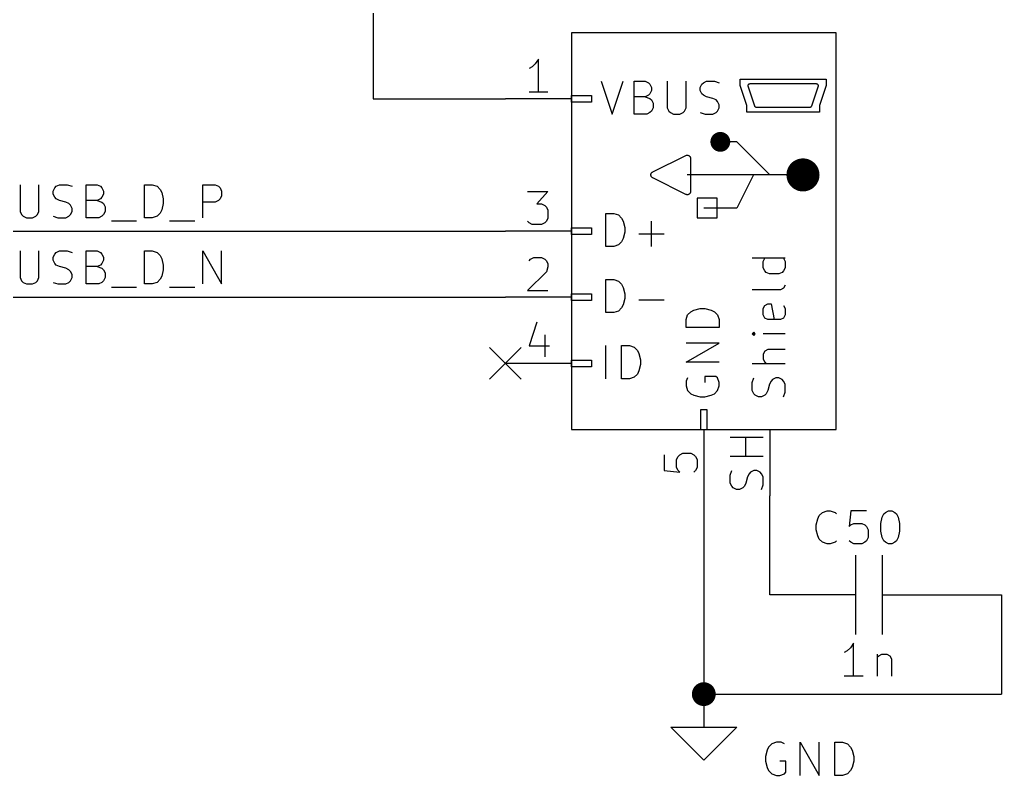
# Model space of a CAD drawing. Header units: millimetres. Extents: x 10 to 287, y -200 to -10.
# Drawn here: x 206.13 to 243.84, y -60.27 to -31.25 of the extents above; entities that cross this region are included whole.
import ezdxf

# ---------------------------------------------------------------- set-up
doc = ezdxf.new("R2010")
doc.units = ezdxf.units.MM
for name, color, linetype in [('BLUE', 174, 'CONTINUOUS'), ('GREENSIXTYFIVE', 129, 'CONTINUOUS'), ('LIGHTGREEN', 92, 'CONTINUOUS'), ('LIGHTRED', 12, 'CONTINUOUS'), ('RED', 14, 'CONTINUOUS'), ('REDSIX', 19, 'CONTINUOUS'), ('WHITE', 250, 'CONTINUOUS')]:
    doc.layers.add(name, color=color, linetype=linetype)

msp = doc.modelspace()

# ---------------------------------------------------------------- linework, layer by layer
at = {"layer": 'BLUE', "linetype": 'CONTINUOUS'}
for p, q in [((224.1804, -43.8404), (225.3996, -45.0596)), ((225.3996, -43.8404), (224.1804, -45.0596))]:
    msp.add_line(p, q, dxfattribs=at)
at = {"layer": 'GREENSIXTYFIVE', "linetype": 'CONTINUOUS'}
for p, q in [((228.4669, -33.6075), (228.8902, -34.8775)), ((228.4669, -33.6075), (228.8902, -34.8775)), ((228.8902, -34.8775), (229.3136, -33.6075)), ((228.8902, -34.8775), (229.3136, -33.6075)), ((229.7369, -34.8775), (229.7369, -33.6075)), ((229.7369, -33.6075), (230.1603, -33.6075)), ((229.7369, -34.8775), (229.7369, -33.6075)), ((229.7369, -33.6075), (230.1603, -33.6075)), ((230.1603, -33.6075), (230.2812, -33.668)), ((230.1603, -33.6075), (230.2812, -33.668)), ((230.2812, -33.668), (230.3417, -33.7285)), ((230.2812, -33.668), (230.3417, -33.7285)), ((230.3417, -33.7285), (230.4022, -33.8494)), ((230.3417, -33.7285), (230.4022, -33.8494)), ((230.4022, -33.8494), (230.4022, -33.9704)), ((230.4022, -33.8494), (230.4022, -33.9704)), ((231.0069, -33.6075), (231.0069, -34.6356)), ((231.0069, -33.6075), (231.0069, -34.6356)), ((231.7326, -34.6356), (231.7326, -33.6075)), ((231.7326, -34.6356), (231.7326, -33.6075)), ((232.277, -33.8494), (232.3374, -33.7285)), ((232.277, -33.8494), (232.3374, -33.7285)), ((232.277, -33.9704), (232.277, -33.8494)), ((232.277, -33.9704), (232.277, -33.8494)), ((232.3374, -33.7285), (232.3979, -33.668)), ((232.3374, -33.7285), (232.3979, -33.668)), ((232.3979, -33.668), (232.5189, -33.6075)), ((232.3979, -33.668), (232.5189, -33.6075)), ((232.5189, -33.6075), (232.8212, -33.6075)), ((232.5189, -33.6075), (232.8212, -33.6075)), ((232.8212, -33.6075), (233.0027, -33.668)), ((232.8212, -33.6075), (233.0027, -33.668)), ((230.1603, -34.2123), (229.7369, -34.2123)), ((230.1603, -34.2123), (229.7369, -34.2123)), ((230.2812, -34.1518), (230.1603, -34.2123)), ((230.2812, -34.1518), (230.1603, -34.2123)), ((230.1603, -34.2123), (230.3417, -34.2728)), ((230.1603, -34.2123), (230.3417, -34.2728)), ((230.3417, -34.0913), (230.2812, -34.1518)), ((230.3417, -34.0913), (230.2812, -34.1518)), ((230.4022, -33.9704), (230.3417, -34.0913)), ((230.4022, -33.9704), (230.3417, -34.0913)), ((230.3417, -34.2728), (230.4022, -34.3332)), ((230.3417, -34.2728), (230.4022, -34.3332)), ((232.3374, -34.0913), (232.277, -33.9704)), ((232.3374, -34.0913), (232.277, -33.9704)), ((232.3979, -34.1518), (232.3374, -34.0913)), ((232.3979, -34.1518), (232.3374, -34.0913)), ((232.5189, -34.2123), (232.3979, -34.1518)), ((232.5189, -34.2123), (232.3979, -34.1518)), ((232.7608, -34.2728), (232.5189, -34.2123)), ((232.7608, -34.2728), (232.5189, -34.2123)), ((232.8817, -34.3332), (232.7608, -34.2728)), ((232.8817, -34.3332), (232.7608, -34.2728)), ((230.4022, -34.3332), (230.4626, -34.4542)), ((230.4022, -34.3332), (230.4626, -34.4542)), ((230.4626, -34.6356), (230.4022, -34.7566)), ((230.4626, -34.6356), (230.4022, -34.7566)), ((230.4626, -34.4542), (230.4626, -34.6356)), ((230.4626, -34.4542), (230.4626, -34.6356)), ((231.0069, -34.6356), (231.0674, -34.7566)), ((231.0069, -34.6356), (231.0674, -34.7566)), ((231.6722, -34.7566), (231.7326, -34.6356)), ((231.6722, -34.7566), (231.7326, -34.6356)), ((232.9422, -34.3937), (232.8817, -34.3332)), ((232.9422, -34.3937), (232.8817, -34.3332)), ((233.0027, -34.5147), (232.9422, -34.3937)), ((233.0027, -34.5147), (232.9422, -34.3937)), ((232.9422, -34.7566), (233.0027, -34.6356)), ((232.9422, -34.7566), (233.0027, -34.6356)), ((233.0027, -34.6356), (233.0027, -34.5147)), ((233.0027, -34.6356), (233.0027, -34.5147)), ((230.2207, -34.8775), (229.7369, -34.8775)), ((230.2207, -34.8775), (229.7369, -34.8775)), ((230.3417, -34.8171), (230.2207, -34.8775)), ((230.3417, -34.8171), (230.2207, -34.8775)), ((230.4022, -34.7566), (230.3417, -34.8171)), ((230.4022, -34.7566), (230.3417, -34.8171)), ((231.0674, -34.7566), (231.1279, -34.8171)), ((231.0674, -34.7566), (231.1279, -34.8171)), ((231.1279, -34.8171), (231.2488, -34.8775)), ((231.1279, -34.8171), (231.2488, -34.8775)), ((231.2488, -34.8775), (231.4907, -34.8775)), ((231.2488, -34.8775), (231.4907, -34.8775)), ((231.4907, -34.8775), (231.6117, -34.8171)), ((231.4907, -34.8775), (231.6117, -34.8171)), ((231.6117, -34.8171), (231.6722, -34.7566)), ((231.6117, -34.8171), (231.6722, -34.7566)), ((232.277, -34.8171), (232.4584, -34.8775)), ((232.277, -34.8171), (232.4584, -34.8775)), ((232.4584, -34.8775), (232.7608, -34.8775)), ((232.4584, -34.8775), (232.7608, -34.8775)), ((232.7608, -34.8775), (232.8817, -34.8171)), ((232.7608, -34.8775), (232.8817, -34.8171)), ((232.8817, -34.8171), (232.9422, -34.7566)), ((232.8817, -34.8171), (232.9422, -34.7566)), ((228.6483, -39.9575), (228.6483, -38.6875)), ((228.6483, -38.6875), (228.9507, -38.6875)), ((228.6483, -39.9575), (228.6483, -38.6875)), ((228.6483, -38.6875), (228.9507, -38.6875)), ((228.9507, -38.6875), (229.1321, -38.748)), ((228.9507, -38.6875), (229.1321, -38.748)), ((229.1321, -38.748), (229.2531, -38.869)), ((229.1321, -38.748), (229.2531, -38.869)), ((229.2531, -38.869), (229.3136, -38.9899)), ((229.2531, -38.869), (229.3136, -38.9899)), ((229.3136, -38.9899), (229.374, -39.2318)), ((229.3136, -38.9899), (229.374, -39.2318)), ((230.4021, -39.9575), (230.4021, -38.9899)), ((230.4021, -39.9575), (230.4021, -38.9899)), ((229.374, -39.4132), (229.3136, -39.6551)), ((229.374, -39.4132), (229.3136, -39.6551)), ((229.374, -39.2318), (229.374, -39.4132)), ((229.374, -39.2318), (229.374, -39.4132)), ((229.9183, -39.4737), (230.886, -39.4737)), ((229.9183, -39.4737), (230.886, -39.4737)), ((228.9507, -39.9575), (228.6483, -39.9575)), ((228.9507, -39.9575), (228.6483, -39.9575)), ((229.1321, -39.8971), (228.9507, -39.9575)), ((229.1321, -39.8971), (228.9507, -39.9575)), ((229.2531, -39.7761), (229.1321, -39.8971)), ((229.2531, -39.7761), (229.1321, -39.8971)), ((229.3136, -39.6551), (229.2531, -39.7761)), ((229.3136, -39.6551), (229.2531, -39.7761)), ((235.5375, -40.4102), (234.2675, -40.4102)), ((235.5375, -40.4102), (234.2675, -40.4102)), ((234.6909, -40.5311), (234.7513, -40.4102)), ((234.6909, -40.5311), (234.7513, -40.4102)), ((234.6909, -40.773), (234.6909, -40.5311)), ((234.6909, -40.773), (234.6909, -40.5311)), ((235.4771, -40.4102), (235.5375, -40.5311)), ((235.4771, -40.4102), (235.5375, -40.5311)), ((235.5375, -40.5311), (235.5375, -40.773)), ((235.5375, -40.5311), (235.5375, -40.773)), ((234.7513, -40.894), (234.6909, -40.773)), ((234.7513, -40.894), (234.6909, -40.773)), ((234.8118, -40.9545), (234.7513, -40.894)), ((234.8118, -40.9545), (234.7513, -40.894)), ((234.9328, -41.0149), (234.8118, -40.9545)), ((234.9328, -41.0149), (234.8118, -40.9545)), ((235.2956, -41.0149), (234.9328, -41.0149)), ((235.2956, -41.0149), (234.9328, -41.0149)), ((235.4166, -40.9545), (235.2956, -41.0149)), ((235.4166, -40.9545), (235.2956, -41.0149)), ((235.4771, -40.894), (235.4166, -40.9545)), ((235.4771, -40.894), (235.4166, -40.9545)), ((235.5375, -40.773), (235.4771, -40.894)), ((235.5375, -40.773), (235.4771, -40.894)), ((228.6483, -42.4975), (228.6483, -41.2275)), ((228.6483, -41.2275), (228.9507, -41.2275)), ((228.6483, -42.4975), (228.6483, -41.2275)), ((228.6483, -41.2275), (228.9507, -41.2275)), ((228.9507, -41.2275), (229.1321, -41.288)), ((228.9507, -41.2275), (229.1321, -41.288)), ((229.1321, -41.288), (229.2531, -41.409)), ((229.1321, -41.288), (229.2531, -41.409)), ((229.2531, -41.409), (229.3136, -41.5299)), ((229.2531, -41.409), (229.3136, -41.5299)), ((235.5375, -41.4382), (235.4771, -41.5592)), ((235.5375, -41.4382), (235.4771, -41.5592)), ((229.3136, -41.5299), (229.374, -41.7718)), ((229.3136, -41.5299), (229.374, -41.7718)), ((229.374, -41.7718), (229.374, -41.9532)), ((229.374, -41.7718), (229.374, -41.9532)), ((235.3561, -41.6197), (234.2675, -41.6197)), ((235.3561, -41.6197), (234.2675, -41.6197)), ((235.4771, -41.5592), (235.3561, -41.6197)), ((235.4771, -41.5592), (235.3561, -41.6197)), ((229.3136, -42.1951), (229.2531, -42.3161)), ((229.3136, -42.1951), (229.2531, -42.3161)), ((229.374, -41.9532), (229.3136, -42.1951)), ((229.374, -41.9532), (229.3136, -42.1951)), ((229.9183, -42.0137), (230.886, -42.0137)), ((229.9183, -42.0137), (230.886, -42.0137)), ((234.6909, -42.3454), (234.7513, -42.2245)), ((234.6909, -42.3454), (234.7513, -42.2245)), ((234.7513, -42.2245), (234.8723, -42.164)), ((234.7513, -42.2245), (234.8723, -42.164)), ((234.8723, -42.164), (234.9932, -42.164)), ((234.8723, -42.164), (234.9932, -42.164)), ((234.9932, -42.164), (235.1142, -42.7687)), ((234.9932, -42.164), (235.1142, -42.7687)), ((235.4771, -42.2245), (235.5375, -42.3454)), ((235.4771, -42.2245), (235.5375, -42.3454)), ((228.9507, -42.4975), (228.6483, -42.4975)), ((228.9507, -42.4975), (228.6483, -42.4975)), ((229.1321, -42.4371), (228.9507, -42.4975)), ((229.1321, -42.4371), (228.9507, -42.4975)), ((229.2531, -42.3161), (229.1321, -42.4371)), ((229.2531, -42.3161), (229.1321, -42.4371)), ((231.7275, -42.7687), (231.788, -42.5873)), ((231.7275, -42.7687), (231.788, -42.5873)), ((231.788, -42.5873), (231.909, -42.4663)), ((231.788, -42.5873), (231.909, -42.4663)), ((231.909, -42.4663), (232.0299, -42.4058)), ((231.909, -42.4663), (232.0299, -42.4058)), ((232.0299, -42.4058), (232.2718, -42.3454)), ((232.0299, -42.4058), (232.2718, -42.3454)), ((232.2718, -42.3454), (232.4532, -42.3454)), ((232.2718, -42.3454), (232.4532, -42.3454)), ((232.4532, -42.3454), (232.6951, -42.4058)), ((232.4532, -42.3454), (232.6951, -42.4058)), ((232.6951, -42.4058), (232.8161, -42.4663)), ((232.6951, -42.4058), (232.8161, -42.4663)), ((232.8161, -42.4663), (232.9371, -42.5873)), ((232.8161, -42.4663), (232.9371, -42.5873)), ((232.9371, -42.5873), (232.9975, -42.7687)), ((232.9371, -42.5873), (232.9975, -42.7687)), ((234.6909, -42.5873), (234.6909, -42.3454)), ((234.6909, -42.5873), (234.6909, -42.3454)), ((234.7513, -42.7083), (234.6909, -42.5873)), ((234.7513, -42.7083), (234.6909, -42.5873)), ((235.5375, -42.5873), (235.4771, -42.7083)), ((235.5375, -42.5873), (235.4771, -42.7083)), ((235.5375, -42.3454), (235.5375, -42.5873)), ((235.5375, -42.3454), (235.5375, -42.5873)), ((231.7275, -43.0711), (231.7275, -42.7687)), ((231.7275, -43.0711), (231.7275, -42.7687)), ((232.9975, -42.7687), (232.9975, -43.0711)), ((232.9975, -42.7687), (232.9975, -43.0711)), ((234.8723, -42.7687), (234.7513, -42.7083)), ((234.8723, -42.7687), (234.7513, -42.7083)), ((235.3561, -42.7687), (234.8723, -42.7687)), ((235.3561, -42.7687), (234.8723, -42.7687)), ((235.4771, -42.7083), (235.3561, -42.7687)), ((235.4771, -42.7083), (235.3561, -42.7687)), ((232.9975, -43.0711), (231.7275, -43.0711)), ((232.9975, -43.0711), (231.7275, -43.0711)), ((234.328, -43.2526), (234.2675, -43.3131)), ((234.328, -43.2526), (234.2675, -43.3131)), ((234.2675, -43.3131), (234.328, -43.3735)), ((234.2675, -43.3131), (234.3885, -43.3131)), ((234.2675, -43.3131), (234.328, -43.3735)), ((234.2675, -43.3131), (234.3885, -43.3131)), ((234.3885, -43.3131), (234.328, -43.2526)), ((234.3885, -43.3131), (234.328, -43.2526)), ((234.328, -43.3735), (234.3885, -43.3131)), ((234.328, -43.3735), (234.3885, -43.3131)), ((235.5375, -43.3131), (234.6909, -43.3131)), ((235.5375, -43.3131), (234.6909, -43.3131)), ((231.7275, -44.4016), (232.9975, -43.6759)), ((232.9975, -43.6759), (231.7275, -43.6759)), ((231.7275, -44.4016), (232.9975, -43.6759)), ((232.9975, -43.6759), (231.7275, -43.6759)), ((228.6483, -45.0375), (228.6483, -43.7675)), ((228.6483, -45.0375), (228.6483, -43.7675)), ((229.2531, -45.0375), (229.2531, -43.7675)), ((229.2531, -43.7675), (229.5555, -43.7675)), ((229.2531, -45.0375), (229.2531, -43.7675)), ((229.2531, -43.7675), (229.5555, -43.7675)), ((229.5555, -43.7675), (229.7369, -43.828)), ((229.5555, -43.7675), (229.7369, -43.828)), ((229.7369, -43.828), (229.8579, -43.949)), ((229.7369, -43.828), (229.8579, -43.949)), ((229.8579, -43.949), (229.9184, -44.0699)), ((229.8579, -43.949), (229.9184, -44.0699)), ((229.9184, -44.0699), (229.9788, -44.3118)), ((229.9184, -44.0699), (229.9788, -44.3118)), ((234.7513, -43.9783), (234.6909, -44.0992)), ((234.7513, -43.9783), (234.6909, -44.0992)), ((234.6909, -44.0992), (234.6909, -44.2806)), ((234.6909, -44.0992), (234.6909, -44.2806)), ((234.8723, -43.9178), (234.7513, -43.9783)), ((234.8723, -43.9178), (234.7513, -43.9783)), ((235.5375, -43.9178), (234.8723, -43.9178)), ((235.5375, -43.9178), (234.8723, -43.9178)), ((229.9788, -44.4932), (229.9184, -44.7351)), ((229.9788, -44.4932), (229.9184, -44.7351)), ((229.9788, -44.3118), (229.9788, -44.4932)), ((229.9788, -44.3118), (229.9788, -44.4932)), ((232.9975, -44.4016), (231.7275, -44.4016)), ((232.9975, -44.4016), (231.7275, -44.4016)), ((235.5375, -44.4621), (234.2675, -44.4621)), ((235.5375, -44.4621), (234.2675, -44.4621)), ((234.6909, -44.2806), (234.7513, -44.4016)), ((234.6909, -44.2806), (234.7513, -44.4016)), ((234.7513, -44.4016), (234.8118, -44.4621)), ((234.7513, -44.4016), (234.8118, -44.4621)), ((229.8579, -44.8561), (229.7369, -44.9771)), ((229.8579, -44.8561), (229.7369, -44.9771)), ((229.9184, -44.7351), (229.8579, -44.8561)), ((229.9184, -44.7351), (229.8579, -44.8561)), ((229.5555, -45.0375), (229.2531, -45.0375)), ((229.5555, -45.0375), (229.2531, -45.0375)), ((229.7369, -44.9771), (229.5555, -45.0375)), ((229.7369, -44.9771), (229.5555, -45.0375)), ((231.788, -45.0063), (231.7275, -45.1273)), ((231.788, -45.0063), (231.7275, -45.1273)), ((231.7275, -45.1273), (231.7275, -45.3087)), ((231.7275, -45.1273), (231.7275, -45.3087)), ((232.8766, -44.9459), (232.4532, -44.9459)), ((232.4532, -44.9459), (232.4532, -45.1878)), ((232.8766, -44.9459), (232.4532, -44.9459)), ((232.4532, -44.9459), (232.4532, -45.1878)), ((232.9371, -45.0063), (232.8766, -44.9459)), ((232.9371, -45.0063), (232.8766, -44.9459)), ((232.9975, -45.1878), (232.9371, -45.0063)), ((232.9975, -45.1878), (232.9371, -45.0063)), ((232.9975, -45.3087), (232.9975, -45.1878)), ((232.9975, -45.3087), (232.9975, -45.1878)), ((234.2675, -45.1878), (234.328, -45.0063)), ((234.2675, -45.1878), (234.328, -45.0063)), ((234.2675, -45.4901), (234.2675, -45.1878)), ((234.2675, -45.4901), (234.2675, -45.1878)), ((234.9328, -45.2482), (234.8723, -45.4901)), ((234.9328, -45.2482), (234.8723, -45.4901)), ((234.9932, -45.1273), (234.9328, -45.2482)), ((234.9932, -45.1273), (234.9328, -45.2482)), ((235.0537, -45.0668), (234.9932, -45.1273)), ((235.0537, -45.0668), (234.9932, -45.1273)), ((235.1747, -45.0063), (235.0537, -45.0668)), ((235.1747, -45.0063), (235.0537, -45.0668)), ((235.2956, -45.0063), (235.1747, -45.0063)), ((235.2956, -45.0063), (235.1747, -45.0063)), ((235.4166, -45.0668), (235.2956, -45.0063)), ((235.4166, -45.0668), (235.2956, -45.0063)), ((235.4771, -45.1273), (235.4166, -45.0668)), ((235.4771, -45.1273), (235.4166, -45.0668)), ((235.5375, -45.2482), (235.4771, -45.1273)), ((235.5375, -45.2482), (235.4771, -45.1273)), ((235.5375, -45.5506), (235.5375, -45.2482)), ((235.5375, -45.5506), (235.5375, -45.2482)), ((231.7275, -45.3087), (231.788, -45.4901)), ((231.7275, -45.3087), (231.788, -45.4901)), ((231.788, -45.4901), (231.909, -45.6111)), ((231.788, -45.4901), (231.909, -45.6111)), ((231.909, -45.6111), (232.0299, -45.6716)), ((231.909, -45.6111), (232.0299, -45.6716)), ((232.6951, -45.6716), (232.8161, -45.6111)), ((232.6951, -45.6716), (232.8161, -45.6111)), ((232.8161, -45.6111), (232.9371, -45.4901)), ((232.8161, -45.6111), (232.9371, -45.4901)), ((232.9371, -45.4901), (232.9975, -45.3087)), ((232.9371, -45.4901), (232.9975, -45.3087)), ((234.328, -45.6111), (234.2675, -45.4901)), ((234.328, -45.6111), (234.2675, -45.4901)), ((234.3885, -45.6716), (234.328, -45.6111)), ((234.3885, -45.6716), (234.328, -45.6111)), ((234.8118, -45.6111), (234.7513, -45.6716)), ((234.8118, -45.6111), (234.7513, -45.6716)), ((234.8723, -45.4901), (234.8118, -45.6111)), ((234.8723, -45.4901), (234.8118, -45.6111)), ((235.4771, -45.732), (235.5375, -45.5506)), ((235.4771, -45.732), (235.5375, -45.5506)), ((232.0299, -45.6716), (232.2718, -45.732)), ((232.0299, -45.6716), (232.2718, -45.732)), ((232.2718, -45.732), (232.4532, -45.732)), ((232.2718, -45.732), (232.4532, -45.732)), ((232.4532, -45.732), (232.6951, -45.6716)), ((232.4532, -45.732), (232.6951, -45.6716)), ((234.5094, -45.732), (234.3885, -45.6716)), ((234.5094, -45.732), (234.3885, -45.6716)), ((234.6304, -45.732), (234.5094, -45.732)), ((234.6304, -45.732), (234.5094, -45.732)), ((234.7513, -45.6716), (234.6304, -45.732)), ((234.7513, -45.6716), (234.6304, -45.732)), ((236.9676, -50.1696), (237.149, -50.1091)), ((236.9676, -50.1696), (237.149, -50.1091)), ((237.149, -50.1091), (237.2699, -50.1091)), ((237.149, -50.1091), (237.2699, -50.1091)), ((237.2699, -50.1091), (237.4514, -50.1696)), ((237.2699, -50.1091), (237.4514, -50.1696)), ((238.0561, -50.1091), (237.9957, -50.7139)), ((238.0561, -50.1091), (237.9957, -50.7139)), ((238.6609, -50.1091), (238.0561, -50.1091)), ((238.6609, -50.1091), (238.0561, -50.1091)), ((239.3866, -50.1696), (239.5075, -50.1091)), ((239.3866, -50.1696), (239.5075, -50.1091)), ((239.5075, -50.1091), (239.6285, -50.1091)), ((239.5075, -50.1091), (239.6285, -50.1091)), ((239.6285, -50.1091), (239.7494, -50.1696)), ((239.6285, -50.1091), (239.7494, -50.1696)), ((236.7257, -50.6534), (236.7861, -50.4115)), ((236.7257, -50.6534), (236.7861, -50.4115)), ((236.7861, -50.4115), (236.8466, -50.2906)), ((236.7861, -50.4115), (236.8466, -50.2906)), ((236.8466, -50.2906), (236.9676, -50.1696)), ((236.8466, -50.2906), (236.9676, -50.1696)), ((237.4514, -50.1696), (237.5118, -50.2301)), ((237.4514, -50.1696), (237.5118, -50.2301)), ((239.2052, -50.5929), (239.2656, -50.351)), ((239.2052, -50.5929), (239.2656, -50.351)), ((239.2656, -50.351), (239.3261, -50.2301)), ((239.2656, -50.351), (239.3261, -50.2301)), ((239.3261, -50.2301), (239.3866, -50.1696)), ((239.3261, -50.2301), (239.3866, -50.1696)), ((239.7494, -50.1696), (239.8099, -50.2301)), ((239.7494, -50.1696), (239.8099, -50.2301)), ((239.8099, -50.2301), (239.8704, -50.351)), ((239.8099, -50.2301), (239.8704, -50.351)), ((239.8704, -50.351), (239.9309, -50.5929)), ((239.8704, -50.351), (239.9309, -50.5929)), ((236.7257, -50.8348), (236.7257, -50.6534)), ((236.7257, -50.8348), (236.7257, -50.6534)), ((236.7861, -51.0767), (236.7257, -50.8348)), ((236.7861, -51.0767), (236.7257, -50.8348)), ((237.9957, -50.7139), (238.0561, -50.6534)), ((237.9957, -50.7139), (238.0561, -50.6534)), ((238.0561, -50.6534), (238.1771, -50.5929)), ((238.0561, -50.6534), (238.1771, -50.5929)), ((238.1771, -50.5929), (238.4795, -50.5929)), ((238.1771, -50.5929), (238.4795, -50.5929)), ((238.4795, -50.5929), (238.6004, -50.6534)), ((238.4795, -50.5929), (238.6004, -50.6534)), ((238.6004, -50.6534), (238.6609, -50.7139)), ((238.6004, -50.6534), (238.6609, -50.7139)), ((238.6609, -50.7139), (238.7214, -50.8348)), ((238.6609, -50.7139), (238.7214, -50.8348)), ((238.7214, -50.8348), (238.7214, -51.1372)), ((238.7214, -50.8348), (238.7214, -51.1372)), ((239.2052, -50.8953), (239.2052, -50.5929)), ((239.2052, -50.8953), (239.2052, -50.5929)), ((239.2656, -51.1372), (239.2052, -50.8953)), ((239.2656, -51.1372), (239.2052, -50.8953)), ((239.9309, -50.8953), (239.8704, -51.1372)), ((239.9309, -50.8953), (239.8704, -51.1372)), ((239.9309, -50.5929), (239.9309, -50.8953)), ((239.9309, -50.5929), (239.9309, -50.8953)), ((236.8466, -51.1977), (236.7861, -51.0767)), ((236.8466, -51.1977), (236.7861, -51.0767)), ((236.9676, -51.3187), (236.8466, -51.1977)), ((236.9676, -51.3187), (236.8466, -51.1977)), ((237.5118, -51.2582), (237.4514, -51.3187)), ((237.5118, -51.2582), (237.4514, -51.3187)), ((238.0561, -51.3187), (237.9957, -51.2582)), ((238.0561, -51.3187), (237.9957, -51.2582)), ((238.6609, -51.2582), (238.6004, -51.3187)), ((238.6609, -51.2582), (238.6004, -51.3187)), ((238.7214, -51.1372), (238.6609, -51.2582)), ((238.7214, -51.1372), (238.6609, -51.2582)), ((239.3261, -51.2582), (239.2656, -51.1372)), ((239.3261, -51.2582), (239.2656, -51.1372)), ((239.3866, -51.3187), (239.3261, -51.2582)), ((239.3866, -51.3187), (239.3261, -51.2582)), ((239.8099, -51.2582), (239.7494, -51.3187)), ((239.8099, -51.2582), (239.7494, -51.3187)), ((239.8704, -51.1372), (239.8099, -51.2582)), ((239.8704, -51.1372), (239.8099, -51.2582)), ((237.149, -51.3791), (236.9676, -51.3187)), ((237.149, -51.3791), (236.9676, -51.3187)), ((237.2699, -51.3791), (237.149, -51.3791)), ((237.2699, -51.3791), (237.149, -51.3791)), ((237.4514, -51.3187), (237.2699, -51.3791)), ((237.4514, -51.3187), (237.2699, -51.3791)), ((238.1771, -51.3791), (238.0561, -51.3187)), ((238.1771, -51.3791), (238.0561, -51.3187)), ((238.4795, -51.3791), (238.1771, -51.3791)), ((238.4795, -51.3791), (238.1771, -51.3791)), ((238.6004, -51.3187), (238.4795, -51.3791)), ((238.6004, -51.3187), (238.4795, -51.3791)), ((239.5075, -51.3791), (239.3866, -51.3187)), ((239.5075, -51.3791), (239.3866, -51.3187)), ((239.6285, -51.3791), (239.5075, -51.3791)), ((239.6285, -51.3791), (239.5075, -51.3791)), ((239.7494, -51.3187), (239.6285, -51.3791)), ((239.7494, -51.3187), (239.6285, -51.3791)), ((238.0441, -55.3706), (237.9231, -55.4915)), ((238.0441, -55.3706), (237.9231, -55.4915)), ((238.165, -55.1891), (238.0441, -55.3706)), ((238.165, -55.1891), (238.0441, -55.3706)), ((238.165, -56.4591), (238.165, -55.1891)), ((238.165, -56.4591), (238.165, -55.1891)), ((237.9231, -55.4915), (237.8022, -55.552)), ((237.9231, -55.4915), (237.8022, -55.552)), ((239.0721, -55.6125), (239.0721, -56.4591)), ((239.0721, -55.6125), (239.0721, -56.4591)), ((239.0721, -55.7334), (239.1326, -55.6729)), ((239.0721, -55.7334), (239.1326, -55.6729)), ((239.1326, -55.6729), (239.2536, -55.6125)), ((239.1326, -55.6729), (239.2536, -55.6125)), ((239.2536, -55.6125), (239.435, -55.6125)), ((239.2536, -55.6125), (239.435, -55.6125)), ((239.435, -55.6125), (239.5559, -55.6729)), ((239.435, -55.6125), (239.5559, -55.6729)), ((239.5559, -55.6729), (239.6164, -55.7939)), ((239.5559, -55.6729), (239.6164, -55.7939)), ((239.6164, -55.7939), (239.6164, -56.4591)), ((239.6164, -55.7939), (239.6164, -56.4591)), ((238.5279, -56.4591), (237.8022, -56.4591)), ((238.5279, -56.4591), (237.8022, -56.4591)), ((234.9016, -59.1807), (234.8411, -59.3016)), ((234.9016, -59.1807), (234.8411, -59.3016)), ((235.0226, -59.0597), (234.9016, -59.1807)), ((235.0226, -59.0597), (234.9016, -59.1807)), ((235.204, -58.9992), (235.0226, -59.0597)), ((235.204, -58.9992), (235.0226, -59.0597)), ((235.3854, -58.9992), (235.204, -58.9992)), ((235.3854, -58.9992), (235.204, -58.9992)), ((235.5064, -59.0597), (235.3854, -58.9992)), ((235.5064, -59.0597), (235.3854, -58.9992)), ((236.1111, -60.2692), (236.1111, -58.9992)), ((236.1111, -58.9992), (236.8368, -60.2692)), ((236.1111, -60.2692), (236.1111, -58.9992)), ((236.1111, -58.9992), (236.8368, -60.2692)), ((236.8368, -60.2692), (236.8368, -58.9992)), ((236.8368, -60.2692), (236.8368, -58.9992)), ((237.4416, -60.2692), (237.4416, -58.9992)), ((237.4416, -58.9992), (237.744, -58.9992)), ((237.4416, -60.2692), (237.4416, -58.9992)), ((237.4416, -58.9992), (237.744, -58.9992)), ((237.744, -58.9992), (237.9254, -59.0597)), ((237.744, -58.9992), (237.9254, -59.0597)), ((237.9254, -59.0597), (238.0464, -59.1807)), ((237.9254, -59.0597), (238.0464, -59.1807)), ((238.0464, -59.1807), (238.1069, -59.3016)), ((238.0464, -59.1807), (238.1069, -59.3016)), ((234.8411, -59.3016), (234.7807, -59.5435)), ((234.8411, -59.3016), (234.7807, -59.5435)), ((234.7807, -59.5435), (234.7807, -59.7249)), ((234.7807, -59.5435), (234.7807, -59.7249)), ((238.1069, -59.3016), (238.1673, -59.5435)), ((238.1069, -59.3016), (238.1673, -59.5435)), ((238.1673, -59.5435), (238.1673, -59.7249)), ((238.1673, -59.5435), (238.1673, -59.7249)), ((234.7807, -59.7249), (234.8411, -59.9668)), ((234.7807, -59.7249), (234.8411, -59.9668)), ((235.5668, -59.7249), (235.3249, -59.7249)), ((235.5668, -59.7249), (235.3249, -59.7249)), ((235.5668, -60.1483), (235.5668, -59.7249)), ((235.5668, -60.1483), (235.5668, -59.7249)), ((238.1673, -59.7249), (238.1069, -59.9668)), ((238.1673, -59.7249), (238.1069, -59.9668)), ((234.8411, -59.9668), (234.9016, -60.0878)), ((234.8411, -59.9668), (234.9016, -60.0878)), ((234.9016, -60.0878), (235.0226, -60.2088)), ((234.9016, -60.0878), (235.0226, -60.2088)), ((235.0226, -60.2088), (235.204, -60.2692)), ((235.0226, -60.2088), (235.204, -60.2692)), ((235.204, -60.2692), (235.3249, -60.2692)), ((235.204, -60.2692), (235.3249, -60.2692)), ((235.3249, -60.2692), (235.5064, -60.2088)), ((235.3249, -60.2692), (235.5064, -60.2088)), ((235.5064, -60.2088), (235.5668, -60.1483)), ((235.5064, -60.2088), (235.5668, -60.1483)), ((237.744, -60.2692), (237.4416, -60.2692)), ((237.744, -60.2692), (237.4416, -60.2692)), ((237.9254, -60.2088), (237.744, -60.2692)), ((237.9254, -60.2088), (237.744, -60.2692)), ((238.0464, -60.0878), (237.9254, -60.2088)), ((238.0464, -60.0878), (237.9254, -60.2088)), ((238.1069, -59.9668), (238.0464, -60.0878)), ((238.1069, -59.9668), (238.0464, -60.0878))]:
    msp.add_line(p, q, dxfattribs=at)
at = {"layer": 'LIGHTGREEN', "linetype": 'CONTINUOUS'}
for p, q in [((219.71, -19.05), (219.71, -34.29)), ((219.71, -34.29), (224.79, -34.29)), ((199.39, -39.37), (224.79, -39.37)), ((199.39, -41.91), (224.79, -41.91)), ((232.41, -49.53), (232.41, -57.15)), ((234.95, -53.34), (234.95, -49.53)), ((236.22, -53.34), (234.95, -53.34)), ((241.3, -53.34), (243.84, -53.34)), ((243.84, -53.34), (243.84, -57.15)), ((232.41, -57.15), (243.84, -57.15))]:
    msp.add_line(p, q, dxfattribs=at)
at = {"layer": 'LIGHTGREEN', "const_width": 0.4572}
msp.add_lwpolyline([(232.1814, -57.15, 1), (232.6386, -57.15, 1)], format="xyb", close=True, dxfattribs=at)
at = {"layer": 'LIGHTRED', "linetype": 'CONTINUOUS'}
for p, q in [((226.06, -32.7629), (225.9391, -32.9444)), ((226.06, -32.7629), (225.9391, -32.9444)), ((226.06, -34.0329), (226.06, -32.7629)), ((226.06, -34.0329), (226.06, -32.7629)), ((225.8181, -33.0653), (225.6972, -33.1258)), ((225.8181, -33.0653), (225.6972, -33.1258)), ((225.9391, -32.9444), (225.8181, -33.0653)), ((225.9391, -32.9444), (225.8181, -33.0653)), ((226.4229, -34.0329), (225.6972, -34.0329)), ((226.4229, -34.0329), (225.6972, -34.0329)), ((225.6367, -37.8429), (226.4229, -37.8429)), ((225.6367, -37.8429), (226.4229, -37.8429)), ((226.4229, -37.8429), (225.9995, -38.3267)), ((226.4229, -37.8429), (225.9995, -38.3267)), ((225.9995, -38.3267), (226.181, -38.3267)), ((225.9995, -38.3267), (226.181, -38.3267)), ((226.181, -38.3267), (226.3019, -38.3872)), ((226.181, -38.3267), (226.3019, -38.3872)), ((226.3019, -38.3872), (226.3624, -38.4477)), ((226.3019, -38.3872), (226.3624, -38.4477)), ((226.3624, -38.4477), (226.4229, -38.5686)), ((226.3624, -38.4477), (226.4229, -38.5686)), ((226.4229, -38.5686), (226.4229, -38.871)), ((226.4229, -38.5686), (226.4229, -38.871)), ((225.6972, -39.0525), (225.6367, -38.992)), ((225.6972, -39.0525), (225.6367, -38.992)), ((225.8181, -39.1129), (225.6972, -39.0525)), ((225.8181, -39.1129), (225.6972, -39.0525)), ((226.181, -39.1129), (225.8181, -39.1129)), ((226.181, -39.1129), (225.8181, -39.1129)), ((226.3019, -39.0525), (226.181, -39.1129)), ((226.3019, -39.0525), (226.181, -39.1129)), ((226.3624, -38.992), (226.3019, -39.0525)), ((226.3624, -38.992), (226.3019, -39.0525)), ((226.4229, -38.871), (226.3624, -38.992)), ((226.4229, -38.871), (226.3624, -38.992)), ((225.6972, -40.5039), (225.7576, -40.4434)), ((225.6972, -40.5039), (225.7576, -40.4434)), ((225.7576, -40.4434), (225.8786, -40.3829)), ((225.7576, -40.4434), (225.8786, -40.3829)), ((225.8786, -40.3829), (226.181, -40.3829)), ((225.8786, -40.3829), (226.181, -40.3829)), ((226.181, -40.3829), (226.3019, -40.4434)), ((226.181, -40.3829), (226.3019, -40.4434)), ((226.3019, -40.4434), (226.3624, -40.5039)), ((226.3019, -40.4434), (226.3624, -40.5039)), ((226.3624, -40.5039), (226.4229, -40.6248)), ((226.3624, -40.5039), (226.4229, -40.6248)), ((226.4229, -40.6248), (226.4229, -40.7458)), ((226.4229, -40.6248), (226.4229, -40.7458)), ((226.3624, -40.9272), (225.6367, -41.6529)), ((226.3624, -40.9272), (225.6367, -41.6529)), ((226.4229, -40.7458), (226.3624, -40.9272)), ((226.4229, -40.7458), (226.3624, -40.9272)), ((225.6367, -41.6529), (226.4229, -41.6529)), ((225.6367, -41.6529), (226.4229, -41.6529)), ((225.9995, -42.8625), (225.6972, -43.7696)), ((225.9995, -42.8625), (225.6972, -43.7696)), ((226.3019, -43.3463), (226.3019, -44.1929)), ((226.3019, -43.3463), (226.3019, -44.1929)), ((225.6972, -43.7696), (226.4833, -43.7696)), ((225.6972, -43.7696), (226.4833, -43.7696)), ((234.6929, -47.2924), (233.4229, -47.2924)), ((234.6929, -47.2924), (233.4229, -47.2924)), ((234.0277, -48.0181), (234.0277, -47.2924)), ((234.0277, -48.0181), (234.0277, -47.2924)), ((230.8829, -47.9575), (230.8829, -48.5623)), ((230.8829, -47.9575), (230.8829, -48.5623)), ((231.3667, -48.1389), (231.4272, -48.018)), ((231.3667, -48.1389), (231.4272, -48.018)), ((231.3667, -48.4413), (231.3667, -48.1389)), ((231.3667, -48.4413), (231.3667, -48.1389)), ((231.4272, -48.018), (231.4877, -47.9575)), ((231.4272, -48.018), (231.4877, -47.9575)), ((231.4877, -47.9575), (231.6086, -47.897)), ((231.4877, -47.9575), (231.6086, -47.897)), ((231.6086, -47.897), (231.911, -47.897)), ((231.6086, -47.897), (231.911, -47.897)), ((231.911, -47.897), (232.032, -47.9575)), ((231.911, -47.897), (232.032, -47.9575)), ((232.032, -47.9575), (232.0925, -48.018)), ((232.032, -47.9575), (232.0925, -48.018)), ((232.0925, -48.018), (232.1529, -48.1389)), ((232.0925, -48.018), (232.1529, -48.1389)), ((232.1529, -48.1389), (232.1529, -48.4413)), ((232.1529, -48.1389), (232.1529, -48.4413)), ((234.6929, -48.0181), (233.4229, -48.0181)), ((234.6929, -48.0181), (233.4229, -48.0181)), ((230.8829, -48.5623), (231.4877, -48.6227)), ((230.8829, -48.5623), (231.4877, -48.6227)), ((231.4272, -48.5623), (231.3667, -48.4413)), ((231.4272, -48.5623), (231.3667, -48.4413)), ((231.4877, -48.6227), (231.4272, -48.5623)), ((231.4877, -48.6227), (231.4272, -48.5623)), ((232.0925, -48.5623), (232.032, -48.6227)), ((232.0925, -48.5623), (232.032, -48.6227)), ((232.1529, -48.4413), (232.0925, -48.5623)), ((232.1529, -48.4413), (232.0925, -48.5623)), ((233.4229, -48.7438), (233.4834, -48.5623)), ((233.4229, -48.7438), (233.4834, -48.5623)), ((234.2091, -48.6228), (234.1486, -48.6833)), ((234.2091, -48.6228), (234.1486, -48.6833)), ((234.3301, -48.5623), (234.2091, -48.6228)), ((234.3301, -48.5623), (234.2091, -48.6228)), ((234.451, -48.5623), (234.3301, -48.5623)), ((234.451, -48.5623), (234.3301, -48.5623)), ((234.572, -48.6228), (234.451, -48.5623)), ((234.572, -48.6228), (234.451, -48.5623)), ((234.6325, -48.6833), (234.572, -48.6228)), ((234.6325, -48.6833), (234.572, -48.6228)), ((233.4229, -49.0461), (233.4229, -48.7438)), ((233.4229, -49.0461), (233.4229, -48.7438)), ((234.0882, -48.8042), (234.0277, -49.0461)), ((234.0882, -48.8042), (234.0277, -49.0461)), ((234.1486, -48.6833), (234.0882, -48.8042)), ((234.1486, -48.6833), (234.0882, -48.8042)), ((234.6929, -48.8042), (234.6325, -48.6833)), ((234.6929, -48.8042), (234.6325, -48.6833)), ((234.6929, -49.1066), (234.6929, -48.8042)), ((234.6929, -49.1066), (234.6929, -48.8042)), ((233.4834, -49.1671), (233.4229, -49.0461)), ((233.4834, -49.1671), (233.4229, -49.0461)), ((233.5439, -49.2276), (233.4834, -49.1671)), ((233.5439, -49.2276), (233.4834, -49.1671)), ((233.6648, -49.288), (233.5439, -49.2276)), ((233.6648, -49.288), (233.5439, -49.2276)), ((233.7858, -49.288), (233.6648, -49.288)), ((233.7858, -49.288), (233.6648, -49.288)), ((233.9067, -49.2276), (233.7858, -49.288)), ((233.9067, -49.2276), (233.7858, -49.288)), ((233.9672, -49.1671), (233.9067, -49.2276)), ((233.9672, -49.1671), (233.9067, -49.2276)), ((234.0277, -49.0461), (233.9672, -49.1671)), ((234.0277, -49.0461), (233.9672, -49.1671)), ((234.6325, -49.288), (234.6929, -49.1066)), ((234.6325, -49.288), (234.6929, -49.1066))]:
    msp.add_line(p, q, dxfattribs=at)
at = {"layer": 'RED', "linetype": 'CONTINUOUS'}
for p, q in [((237.49, -31.75), (227.33, -31.75)), ((227.33, -31.75), (227.33, -46.99)), ((237.49, -46.99), (237.49, -31.75)), ((233.807, -33.782), (233.807, -33.528)), ((233.807, -33.528), (237.109, -33.528)), ((237.109, -33.528), (237.109, -33.782)), ((234.061, -34.544), (233.807, -33.782)), ((234.1124, -33.7915), (234.1133, -33.7788)), ((234.1133, -33.7954), (234.1124, -33.7915)), ((234.1133, -33.7671), (234.1143, -33.7646)), ((234.1133, -33.7788), (234.1133, -33.7671)), ((234.1133, -33.7969), (234.1133, -33.7954)), ((234.114, -33.7986), (234.1133, -33.7969)), ((234.1157, -33.8061), (234.114, -33.7986)), ((234.1143, -33.7646), (234.1145, -33.7619)), ((234.1145, -33.7619), (234.1199, -33.7508)), ((234.3697, -34.5681), (234.1157, -33.8061)), ((234.1199, -33.7508), (234.1246, -33.7397)), ((234.1246, -33.7397), (234.1265, -33.7377)), ((234.1265, -33.7377), (234.1278, -33.7352)), ((234.1278, -33.7352), (234.1375, -33.7267)), ((234.1375, -33.7267), (234.1457, -33.7186)), ((234.1457, -33.7186), (234.1481, -33.7176)), ((234.1481, -33.7176), (234.1502, -33.7158)), ((234.1502, -33.7158), (234.1619, -33.7118)), ((234.1619, -33.7118), (234.1731, -33.7073)), ((234.1731, -33.7073), (234.1769, -33.7069)), ((234.1769, -33.7069), (234.1785, -33.7064)), ((234.1785, -33.7064), (234.1805, -33.7065)), ((234.1805, -33.7065), (234.188, -33.7058)), ((234.188, -33.7058), (236.728, -33.7058)), ((236.8003, -33.8061), (236.5463, -34.5681)), ((236.728, -33.7058), (236.7354, -33.7065)), ((236.7354, -33.7065), (236.7375, -33.7064)), ((236.7375, -33.7064), (236.739, -33.7069)), ((236.739, -33.7069), (236.7429, -33.7073)), ((236.7429, -33.7073), (236.7547, -33.7122)), ((236.7547, -33.7122), (236.7658, -33.7159)), ((236.7658, -33.7159), (236.7676, -33.7175)), ((236.7676, -33.7175), (236.7703, -33.7186)), ((236.7703, -33.7186), (236.7788, -33.7271)), ((236.7788, -33.7271), (236.7882, -33.7352)), ((236.7882, -33.7352), (236.7894, -33.7377)), ((236.7894, -33.7377), (236.7914, -33.7397)), ((236.7914, -33.7397), (236.796, -33.7508)), ((236.796, -33.7508), (236.8015, -33.7619)), ((236.8019, -33.7986), (236.8003, -33.8061)), ((236.8015, -33.7619), (236.8016, -33.7646)), ((236.8016, -33.7646), (236.8027, -33.7671)), ((236.8027, -33.7969), (236.8019, -33.7986)), ((236.8027, -33.7671), (236.8027, -33.7788)), ((236.8027, -33.7788), (236.8036, -33.7915)), ((236.8036, -33.7915), (236.8027, -33.7954)), ((236.8027, -33.7954), (236.8027, -33.7969)), ((237.109, -33.782), (236.855, -34.544)), ((227.33, -34.29), (224.79, -34.29)), ((227.33, -34.29), (224.79, -34.29)), ((227.33, -34.417), (227.33, -34.163)), ((227.33, -34.163), (228.092, -34.163)), ((228.092, -34.163), (228.092, -34.417)), ((228.092, -34.417), (227.33, -34.417)), ((234.061, -34.798), (234.061, -34.544)), ((234.3758, -34.5817), (234.3697, -34.5681)), ((234.3775, -34.5837), (234.3758, -34.5817)), ((234.3786, -34.5863), (234.3775, -34.5837)), ((234.387, -34.5947), (234.3786, -34.5863)), ((234.3952, -34.6042), (234.387, -34.5947)), ((234.3977, -34.6054), (234.3952, -34.6042)), ((234.3997, -34.6074), (234.3977, -34.6054)), ((234.4108, -34.612), (234.3997, -34.6074)), ((234.4219, -34.6175), (234.4108, -34.612)), ((234.4246, -34.6176), (234.4219, -34.6175)), ((234.4271, -34.6187), (234.4246, -34.6176)), ((234.442, -34.6202), (234.4271, -34.6187)), ((236.474, -34.6202), (234.442, -34.6202)), ((236.4889, -34.6187), (236.474, -34.6202)), ((236.4913, -34.6176), (236.4889, -34.6187)), ((236.4941, -34.6175), (236.4913, -34.6176)), ((236.5051, -34.612), (236.4941, -34.6175)), ((236.5163, -34.6074), (236.5051, -34.612)), ((236.5182, -34.6054), (236.5163, -34.6074)), ((236.5208, -34.6042), (236.5182, -34.6054)), ((236.5292, -34.5944), (236.5208, -34.6042)), ((236.5374, -34.5863), (236.5292, -34.5944)), ((236.5383, -34.5838), (236.5374, -34.5863)), ((236.5402, -34.5818), (236.5383, -34.5838)), ((236.5463, -34.5681), (236.5402, -34.5818)), ((236.855, -34.544), (236.855, -34.798)), ((236.855, -34.798), (234.061, -34.798)), ((233.68, -35.941), (233.045, -35.941)), ((234.95, -37.211), (233.68, -35.941)), ((230.4482, -37.0974), (231.7182, -36.4624)), ((231.7182, -36.4624), (231.7415, -36.4535)), ((231.7415, -36.4535), (231.7458, -36.4531)), ((231.7458, -36.4531), (231.7502, -36.4514)), ((231.7502, -36.4514), (231.7711, -36.4514)), ((231.7711, -36.4514), (231.7909, -36.45)), ((231.7909, -36.45), (231.7951, -36.4514)), ((231.7951, -36.4514), (231.7998, -36.4514)), ((231.7998, -36.4514), (231.8185, -36.4591)), ((231.8185, -36.4591), (231.8379, -36.4656)), ((231.8379, -36.4656), (231.8414, -36.4686)), ((231.8414, -36.4686), (231.8456, -36.4704)), ((231.8456, -36.4704), (231.8596, -36.4844)), ((231.8596, -36.4844), (231.8754, -36.4981)), ((231.8754, -36.4981), (231.8774, -36.5022)), ((231.8774, -36.5022), (231.8806, -36.5054)), ((231.8806, -36.5054), (231.8884, -36.5242)), ((231.8884, -36.5242), (231.8975, -36.5425)), ((231.8975, -36.5425), (231.8978, -36.5468)), ((231.8978, -36.5468), (231.8996, -36.5512)), ((231.8996, -36.5512), (231.902, -36.576)), ((231.902, -36.576), (231.902, -37.846)), ((230.379, -37.1951), (230.3818, -37.1864)), ((230.3801, -37.211), (230.379, -37.1951)), ((230.379, -37.2269), (230.3801, -37.211)), ((230.3818, -37.2355), (230.379, -37.2269)), ((230.3818, -37.1864), (230.3825, -37.1775)), ((230.3825, -37.2445), (230.3818, -37.2355)), ((230.3825, -37.1775), (230.3895, -37.1633)), ((230.3895, -37.2586), (230.3825, -37.2445)), ((230.3895, -37.1633), (230.3946, -37.1481)), ((230.3946, -37.2739), (230.3895, -37.2586)), ((230.3946, -37.1481), (230.4005, -37.1412)), ((230.4005, -37.2807), (230.3946, -37.2739)), ((230.4005, -37.1412), (230.4046, -37.1331)), ((230.4046, -37.2889), (230.4005, -37.2807)), ((230.4046, -37.1331), (230.4166, -37.1226)), ((230.4166, -37.2993), (230.4046, -37.2889)), ((230.4166, -37.1226), (230.4271, -37.1106)), ((230.4271, -37.3114), (230.4166, -37.2993)), ((230.4271, -37.1106), (230.4395, -37.1028)), ((230.4395, -37.3191), (230.4271, -37.3114)), ((230.4395, -37.1028), (230.4421, -37.1006)), ((230.4421, -37.3214), (230.4395, -37.3191)), ((230.4421, -37.1006), (230.4441, -37.0999)), ((230.4441, -37.322), (230.4421, -37.3214)), ((230.4441, -37.0999), (230.4482, -37.0974)), ((230.4482, -37.3246), (230.4441, -37.322)), ((231.7182, -37.9596), (230.4482, -37.3246)), ((234.315, -37.211), (231.775, -37.211)), ((234.315, -37.211), (233.68, -38.481)), ((234.95, -37.211), (234.315, -37.211)), ((235.585, -37.211), (234.95, -37.211)), ((231.7415, -37.9685), (231.7182, -37.9596)), ((231.7458, -37.9688), (231.7415, -37.9685)), ((231.7502, -37.9706), (231.7458, -37.9688)), ((231.7711, -37.9706), (231.7502, -37.9706)), ((231.7909, -37.972), (231.7711, -37.9706)), ((231.7951, -37.9706), (231.7909, -37.972)), ((231.7998, -37.9706), (231.7951, -37.9706)), ((231.8185, -37.9628), (231.7998, -37.9706)), ((231.8379, -37.9564), (231.8185, -37.9628)), ((231.8414, -37.9533), (231.8379, -37.9564)), ((231.8456, -37.9516), (231.8414, -37.9533)), ((231.8596, -37.9375), (231.8456, -37.9516)), ((231.8754, -37.9239), (231.8596, -37.9375)), ((231.8774, -37.9197), (231.8754, -37.9239)), ((231.8806, -37.9166), (231.8774, -37.9197)), ((231.8884, -37.8977), (231.8806, -37.9166)), ((231.8975, -37.8795), (231.8884, -37.8977)), ((231.8978, -37.8751), (231.8975, -37.8795)), ((231.8996, -37.8708), (231.8978, -37.8751)), ((231.902, -37.846), (231.8996, -37.8708)), ((232.156, -38.1), (232.156, -38.862)), ((232.918, -38.1), (232.156, -38.1)), ((232.918, -38.862), (232.918, -38.1)), ((233.68, -38.481), (232.41, -38.481)), ((232.156, -38.862), (232.918, -38.862)), ((227.33, -39.37), (224.79, -39.37)), ((227.33, -39.37), (224.79, -39.37)), ((227.33, -39.497), (227.33, -39.243)), ((227.33, -39.243), (228.092, -39.243)), ((228.092, -39.497), (227.33, -39.497)), ((228.092, -39.243), (228.092, -39.497)), ((227.33, -42.037), (227.33, -41.783)), ((227.33, -41.783), (228.092, -41.783)), ((228.092, -41.783), (228.092, -42.037)), ((227.33, -41.91), (224.79, -41.91)), ((227.33, -41.91), (224.79, -41.91)), ((228.092, -42.037), (227.33, -42.037)), ((227.33, -44.45), (224.79, -44.45)), ((227.33, -44.45), (224.79, -44.45)), ((227.33, -44.577), (227.33, -44.323)), ((227.33, -44.323), (228.092, -44.323)), ((228.092, -44.323), (228.092, -44.577)), ((228.092, -44.577), (227.33, -44.577)), ((232.537, -46.228), (232.283, -46.228)), ((232.283, -46.228), (232.283, -46.99)), ((232.537, -46.99), (232.537, -46.228)), ((227.33, -46.99), (237.49, -46.99)), ((232.283, -46.99), (232.537, -46.99)), ((232.41, -46.99), (232.41, -49.53)), ((232.41, -46.99), (232.41, -49.53)), ((234.95, -46.99), (234.95, -49.53)), ((234.95, -46.99), (234.95, -49.53)), ((238.252, -54.864), (238.252, -51.816)), ((239.268, -54.864), (239.268, -51.816)), ((238.252, -53.34), (236.22, -53.34)), ((238.252, -53.34), (236.22, -53.34)), ((239.268, -53.34), (241.3, -53.34)), ((239.268, -53.34), (241.3, -53.34)), ((232.41, -57.15), (232.41, -58.42)), ((232.41, -59.69), (231.14, -58.42)), ((231.14, -58.42), (232.41, -58.42)), ((232.41, -58.42), (233.68, -58.42)), ((233.68, -58.42), (232.41, -59.69))]:
    msp.add_line(p, q, dxfattribs=at)
at = {"layer": 'RED'}
for points, const_width in [([(232.8545, -35.941, 1), (233.2355, -35.941, 1)], 0.381), ([(235.9025, -37.211, 1), (236.5375, -37.211, 1)], 0.635)]:
    msp.add_lwpolyline(points, format="xyb", close=True, dxfattribs=dict(at, const_width=const_width))
at = {"layer": 'REDSIX', "linetype": 'CONTINUOUS'}
for p, q in [((206.1467, -37.5869), (206.1467, -38.615)), ((206.8724, -38.615), (206.8724, -37.5869)), ((207.4168, -37.8288), (207.4772, -37.7079)), ((207.4772, -37.7079), (207.5377, -37.6474)), ((207.5377, -37.6474), (207.6587, -37.5869)), ((207.6587, -37.5869), (207.961, -37.5869)), ((207.961, -37.5869), (208.1425, -37.6474)), ((208.6867, -38.8569), (208.6867, -37.5869)), ((208.6867, -37.5869), (209.1101, -37.5869)), ((209.1101, -37.5869), (209.231, -37.6474)), ((209.231, -37.6474), (209.2915, -37.7079)), ((209.2915, -37.7079), (209.352, -37.8288)), ((210.9243, -38.8569), (210.9243, -37.5869)), ((210.9243, -37.5869), (211.2267, -37.5869)), ((211.2267, -37.5869), (211.4081, -37.6474)), ((211.4081, -37.6474), (211.5291, -37.7684)), ((213.1619, -38.8569), (213.1619, -37.5869)), ((213.1619, -37.5869), (213.6457, -37.5869)), ((213.6457, -37.5869), (213.7667, -37.6474)), ((213.7667, -37.6474), (213.8272, -37.7079)), ((213.8272, -37.7079), (213.8876, -37.8288)), ((207.4168, -37.9498), (207.4168, -37.8288)), ((207.4772, -38.0707), (207.4168, -37.9498)), ((207.5377, -38.1312), (207.4772, -38.0707)), ((209.2915, -38.0707), (209.231, -38.1312)), ((209.352, -37.9498), (209.2915, -38.0707)), ((209.352, -37.8288), (209.352, -37.9498)), ((211.5291, -37.7684), (211.5896, -37.8893)), ((211.5896, -37.8893), (211.65, -38.1312)), ((213.8876, -38.0103), (213.8272, -38.1312)), ((213.8876, -37.8288), (213.8876, -38.0103)), ((207.6587, -38.1917), (207.5377, -38.1312)), ((207.9006, -38.2522), (207.6587, -38.1917)), ((208.0215, -38.3126), (207.9006, -38.2522)), ((208.082, -38.3731), (208.0215, -38.3126)), ((208.1425, -38.4941), (208.082, -38.3731)), ((209.1101, -38.1917), (208.6867, -38.1917)), ((209.231, -38.1312), (209.1101, -38.1917)), ((209.1101, -38.1917), (209.2915, -38.2522)), ((209.2915, -38.2522), (209.352, -38.3126)), ((209.352, -38.3126), (209.4124, -38.4336)), ((209.4124, -38.4336), (209.4124, -38.615)), ((211.65, -38.3126), (211.5896, -38.5545)), ((211.65, -38.1312), (211.65, -38.3126)), ((213.6457, -38.2522), (213.1619, -38.2522)), ((213.7667, -38.1917), (213.6457, -38.2522)), ((213.8272, -38.1312), (213.7667, -38.1917)), ((206.1467, -38.615), (206.2072, -38.736)), ((206.2072, -38.736), (206.2677, -38.7965)), ((206.2677, -38.7965), (206.3886, -38.8569)), ((206.6305, -38.8569), (206.7515, -38.7965)), ((206.7515, -38.7965), (206.812, -38.736)), ((206.812, -38.736), (206.8724, -38.615)), ((207.4168, -38.7965), (207.5982, -38.8569)), ((207.9006, -38.8569), (208.0215, -38.7965)), ((208.0215, -38.7965), (208.082, -38.736)), ((208.082, -38.736), (208.1425, -38.615)), ((208.1425, -38.615), (208.1425, -38.4941)), ((209.2915, -38.7965), (209.1705, -38.8569)), ((209.352, -38.736), (209.2915, -38.7965)), ((209.4124, -38.615), (209.352, -38.736)), ((211.4081, -38.7965), (211.2267, -38.8569)), ((211.5291, -38.6755), (211.4081, -38.7965)), ((211.5896, -38.5545), (211.5291, -38.6755)), ((206.3886, -38.8569), (206.6305, -38.8569)), ((207.5982, -38.8569), (207.9006, -38.8569)), ((209.1705, -38.8569), (208.6867, -38.8569)), ((209.6544, -38.9779), (210.622, -38.9779)), ((211.2267, -38.8569), (210.9243, -38.8569)), ((211.892, -38.9779), (212.8596, -38.9779)), ((206.1467, -40.1269), (206.1467, -41.155)), ((206.8724, -41.155), (206.8724, -40.1269)), ((207.4168, -40.3688), (207.4772, -40.2479)), ((207.4772, -40.2479), (207.5377, -40.1874)), ((207.5377, -40.1874), (207.6587, -40.1269)), ((207.6587, -40.1269), (207.961, -40.1269)), ((207.961, -40.1269), (208.1425, -40.1874)), ((208.6867, -41.3969), (208.6867, -40.1269)), ((208.6867, -40.1269), (209.1101, -40.1269)), ((209.1101, -40.1269), (209.231, -40.1874)), ((209.231, -40.1874), (209.2915, -40.2479)), ((209.2915, -40.2479), (209.352, -40.3688)), ((210.9243, -41.3969), (210.9243, -40.1269)), ((210.9243, -40.1269), (211.2267, -40.1269)), ((211.2267, -40.1269), (211.4081, -40.1874)), ((211.4081, -40.1874), (211.5291, -40.3084)), ((211.5291, -40.3084), (211.5896, -40.4293)), ((213.1619, -41.3969), (213.1619, -40.1269)), ((213.1619, -40.1269), (213.8876, -41.3969)), ((213.8876, -41.3969), (213.8876, -40.1269)), ((207.4168, -40.4898), (207.4168, -40.3688)), ((207.4772, -40.6107), (207.4168, -40.4898)), ((207.5377, -40.6712), (207.4772, -40.6107)), ((207.6587, -40.7317), (207.5377, -40.6712)), ((209.231, -40.6712), (209.1101, -40.7317)), ((209.2915, -40.6107), (209.231, -40.6712)), ((209.352, -40.4898), (209.2915, -40.6107)), ((209.352, -40.3688), (209.352, -40.4898)), ((211.5896, -40.4293), (211.65, -40.6712)), ((211.65, -40.6712), (211.65, -40.8526)), ((207.9006, -40.7922), (207.6587, -40.7317)), ((208.0215, -40.8526), (207.9006, -40.7922)), ((208.082, -40.9131), (208.0215, -40.8526)), ((208.1425, -41.0341), (208.082, -40.9131)), ((208.1425, -41.155), (208.1425, -41.0341)), ((209.1101, -40.7317), (208.6867, -40.7317)), ((209.1101, -40.7317), (209.2915, -40.7922)), ((209.2915, -40.7922), (209.352, -40.8526)), ((209.352, -40.8526), (209.4124, -40.9736)), ((209.4124, -40.9736), (209.4124, -41.155)), ((211.5896, -41.0945), (211.5291, -41.2155)), ((211.65, -40.8526), (211.5896, -41.0945)), ((206.1467, -41.155), (206.2072, -41.276)), ((206.2072, -41.276), (206.2677, -41.3365)), ((206.2677, -41.3365), (206.3886, -41.3969)), ((206.3886, -41.3969), (206.6305, -41.3969)), ((206.6305, -41.3969), (206.7515, -41.3365)), ((206.7515, -41.3365), (206.812, -41.276)), ((206.812, -41.276), (206.8724, -41.155)), ((207.4168, -41.3365), (207.5982, -41.3969)), ((207.5982, -41.3969), (207.9006, -41.3969)), ((207.9006, -41.3969), (208.0215, -41.3365)), ((208.0215, -41.3365), (208.082, -41.276)), ((208.082, -41.276), (208.1425, -41.155)), ((209.1705, -41.3969), (208.6867, -41.3969)), ((209.2915, -41.3365), (209.1705, -41.3969)), ((209.352, -41.276), (209.2915, -41.3365)), ((209.4124, -41.155), (209.352, -41.276)), ((211.2267, -41.3969), (210.9243, -41.3969)), ((211.4081, -41.3365), (211.2267, -41.3969)), ((211.5291, -41.2155), (211.4081, -41.3365)), ((209.6544, -41.5179), (210.622, -41.5179)), ((211.892, -41.5179), (212.8596, -41.5179))]:
    msp.add_line(p, q, dxfattribs=at)
at = {"layer": 'WHITE', "linetype": 'CONTINUOUS'}
for p, q in [((237.49, -31.75), (227.33, -31.75)), ((227.33, -31.75), (227.33, -46.99)), ((237.49, -46.99), (237.49, -31.75)), ((227.33, -46.99), (237.49, -46.99))]:
    msp.add_line(p, q, dxfattribs=at)

doc.saveas('drawing.dxf')
